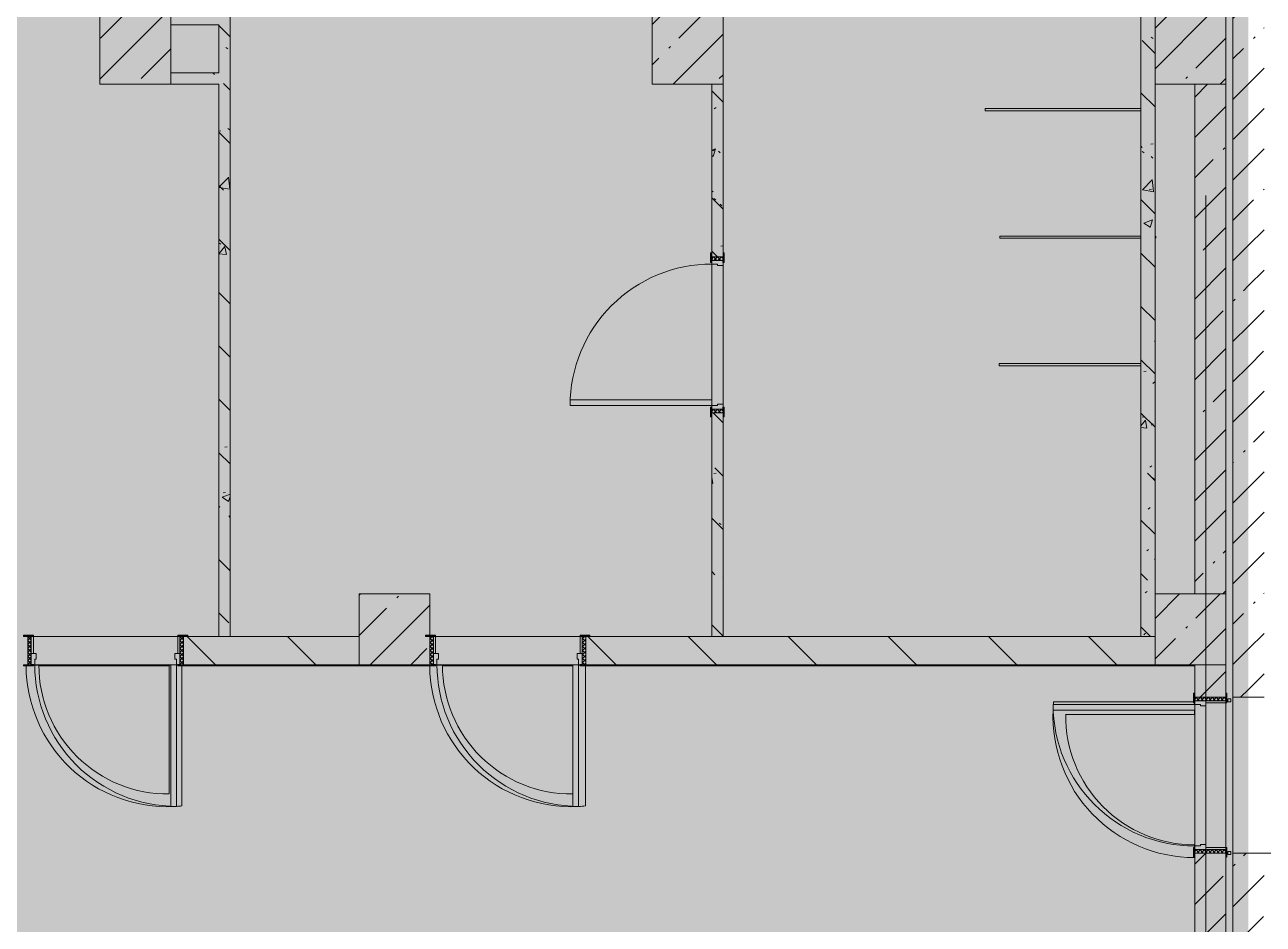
# Model space of a CAD drawing. Header units: millimetres. Extents: x 315 to 209858, y -8553 to 29000.
# Drawn here: x 151204 to 159949, y 16767 to 23120 of the extents above; entities that cross this region are included whole.
import ezdxf

# ---------------------------------------------------------------- set-up
doc = ezdxf.new("R2010")
doc.units = ezdxf.units.MM
doc.layers.add('A-DETL-GENF-4', color=7, linetype='Continuous', lineweight=9, true_color=0xc0c0c0, transparency=0.4)
for name, color, linetype, lineweight, true_color in [('A-DOOR-2', 7, 'Continuous', 5, 0xaaaaaa), ('A-DOOR-3', 7, 'Continuous', 5, 0xe2e2e2), ('A-DOOR-4', 7, 'Continuous', 5, 0xb7b7b7), ('A-DOOR-FRAM-2', 7, 'Continuous', 5, 0xe2e2e2), ('A-DOOR-FRAM-3', 7, 'Continuous', 5, 0xaaaaaa), ('A-DOOR-FRAM-4', 7, 'Continuous', 5, 0xb7b7b7), ('A-FLOR-3', 7, 'Continuous', 5, 0xb7b7b7), ('A-GENM-5', 7, 'Continuous', 5, 0x737373), ('A-WALL-3', 7, 'Continuous', 9, 0x737373), ('A-WALL-4', 7, 'Continuous', 5, 0x737373), ('I-WALL-6', 7, 'Continuous', 5, 0x737373), ('I-WALL-7', 7, 'Continuous', 5, 0x787878), ('S-COLS-3', 7, 'Continuous', 5, 0x737373)]:
    doc.layers.add(name, color=color, linetype=linetype, lineweight=lineweight, true_color=true_color)
for name, color, linetype, lineweight in [('I-WALL-5', 7, 'Continuous', 5), ('S-COLS-2', 7, 'Continuous', 5), ('Оси', 7, 'Continuous', 9)]:
    doc.layers.add(name, color=color, linetype=linetype, lineweight=lineweight)
pattern_1 = [(45, (74985, 0), (-285.1231, 285.1231), []), (45, (75270.13, 0), (-285.1231, 285.1231), [504.031, -100.806, 16.764, -84.042])]
pattern_2 = [(135, (74985, 0), (-377.1708, -377.1708), [533.4, -88.9, 17.78, -88.9]), (135, (74985, 376.94), (-377.1708, -377.1708), []), (50, (74985, 0), (637.6445, -55.7866), [66.675, -733.425]), (355, (74985, 0), (-123.3494, 668.699), [53.34, -586.74]), (100.451, (75038.15, -4.65), (514.299, 612.908), [56.665, -623.315]), (46.184, (74985, 177.8), (948.7764, -147.15), [100.012, -1100.137]), (96.636, (75064.1, 165.5), (830.909, 865.997), [84.998, -934.973]), (351.184, (74985, 177.8), (830.918, 865.988), [80.01, -880.11]), (21, (75073.9, 133.35), (530.6506, -357.9283), [66.675, -733.425]), (326, (75073.9, 133.35), (216.308, 644.6585), [53.34, -586.74]), (71.451, (75118.13, 103.5), (746.9596, 286.7243), [56.665, -623.315]), (37.5, (74985.01, 0), (10.81053, 295.9426), [16.764, -562.864, 16.764, -578.866, -588.962]), (37.5, (74985.01, 0), (10.81053, 295.9426), [-1175.258, 16.764, -572.198]), (7.5, (74985, 0), (233.8692, 350.6318), [16.764, -322.834, 16.764, -549.529, -224.472]), (7.5, (74985, 0), (233.8692, 350.6318), [-905.891, 16.764, -207.708]), (327.5, (74786.76, 0), (474.5678, -20.0513), [16.764, -205.486, 16.764, -676.656, -920.115]), (327.5, (74786.76, 0), (474.5678, -20.0513), [-915.67, 16.764, -903.351]), (317.5, (74697.86, 0), (518.4522, 88.9934), [16.764, -272.161, 16.764, -443.738, -653.415]), (317.5, (74697.86, 0), (518.4522, 88.9934), [-749.427, 16.764, -636.651])]

# ---------------------------------------------------------------- blocks, each defined once
blk = doc.blocks.new('BSC_Колонна _Прямоугольная - 500х500-23287078-2_3_2_птичка')
at = {"layer": 'S-COLS-2'}
h = blk.add_hatch(dxfattribs=at)
h.set_pattern_fill('FP_114', color=256, style=0, pattern_type=2)
h.set_pattern_definition([(45, (-84450, -22950), (-285.1231, 285.1231), []), (45, (-84164.88, -22950), (-285.1231, 285.1231), [504.031, -100.806, 16.764, -84.042])])
h.paths.add_polyline_path([(-250, -250), (250, -250), (250, 250), (-250, 250)])
at = {"layer": 'S-COLS-3'}
for p, q in [((250, 250), (-250, 250)), ((-250, 250), (-250, -250)), ((250, -250), (250, 250)), ((-250, -250), (250, -250))]:
    blk.add_line(p, q, dxfattribs=at)
blk = doc.blocks.new('BSC_Колонна _Прямоугольная - 500х500-V130-2_3_2_птичка')
at = {"layer": 'S-COLS-2'}
h = blk.add_hatch(dxfattribs=at)
h.set_pattern_fill('FP_135', color=256, style=0, pattern_type=2)
h.set_pattern_definition([(45, (-77000, -22950), (-285.1231, 285.1231), []), (45, (-76714.88, -22950), (-285.1231, 285.1231), [504.031, -100.806, 16.764, -84.042])])
h.paths.add_polyline_path([(-250, -250), (250, -250), (250, 250), (-250, 250)])
at = {"layer": 'S-COLS-3'}
for p, q in [((250, 250), (-250, 250)), ((-250, 250), (-250, -250)), ((250, -250), (250, 250)), ((-250, -250), (250, -250))]:
    blk.add_line(p, q, dxfattribs=at)
blk = doc.blocks.new('110_Дверь_СКБ_1Ст_Внутренняя1 - Д-4 1100x2100h_су мгн-V135-2_3_2_птичка')
at = {"layer": 'A-DOOR-2'}
h = blk.add_hatch(dxfattribs=at)
h.set_pattern_fill('FP_38', color=256, style=0, pattern_type=2)
h.set_pattern_definition([(135, (1751.41, 104.685), (-14.14214, -14.14214), []), (225, (1751.41, 104.685), (14.14214, -14.14214), [])])
h.paths.add_polyline_path([(537.5, -40), (562.5, -40), (562.5, 40), (537.5, 40)])
at = {"layer": 'A-DOOR-3'}
h = blk.add_hatch(color=256, dxfattribs=at)
h.paths.add_polyline_path([(-512.5, 40), (-512.5, -40), (-477.5, -40), (-477.5, 0), (-487.5, 0), (-487.5, 40)])
h.paths.add_polyline_path([(502.5, 0), (502.5, -40), (537.5, -40), (537.5, 40), (512.5, 40), (512.5, 0)])
at = {"layer": 'A-DOOR-FRAM-2'}
for points in [[(-487.5, 1040), (-487.5, 40), (-447.5, 40), (-447.5, 1040)], [(-567.5, 40), (-497.5, 40), (-497.5, 48), (-567.5, 48)], [(522.5, 40), (592.5, 40), (592.5, 48), (522.5, 48)], [(-567.5, -48), (-497.5, -48), (-497.5, -40), (-567.5, -40)], [(522.5, -48), (592.5, -48), (592.5, -40), (522.5, -40)]]:
    blk.add_hatch(color=256, dxfattribs=at).paths.add_polyline_path(points)
at = {"layer": 'A-DOOR-FRAM-3'}
h = blk.add_hatch(dxfattribs=at)
h.set_pattern_fill('FP_39', color=256, style=0, pattern_type=2)
h.set_pattern_definition([(45, (-371.384, 104.685), (-14.1421, 14.1421), []), (135, (-371.384, 104.685), (-14.1421, -14.1421), [])])
h.paths.add_polyline_path([(-537.5, -40), (-512.5, -40), (-512.5, 40), (-537.5, 40)])
at = {"layer": 'A-DOOR-4'}
for p, q in [((-487.5, 1040), (-487.5, 40)), ((-447.5, 1040), (-487.5, 1040)), ((-447.5, 40), (-447.5, 1040)), ((-487.5, 40), (-447.5, 40))]:
    blk.add_line(p, q, dxfattribs=at)
blk.add_arc((-487.5, 40), 1000, 360, 90, dxfattribs=at)
at = {"layer": 'A-DOOR-FRAM-4'}
for p, q in [((-497.5, 48), (-567.5, 48)), ((-567.5, 48), (-567.5, 40)), ((-567.5, 40), (-497.5, 40)), ((-512.5, 40), (-537.5, 40)), ((-537.5, 40), (-537.5, -40)), ((-487.5, 40), (-512.5, 40)), ((-512.5, 40), (-512.5, -40)), ((-512.5, -40), (-512.5, 40)), ((-497.5, 40), (-512.5, 40)), ((-512.5, 40), (-512.5, 39)), ((-512.5, 39), (-497.5, 39)), ((-497.5, 40), (-497.5, 48)), ((-497.5, 39), (-497.5, 40)), ((-487.5, 0), (-487.5, 40)), ((-477.5, 0), (-487.5, 0)), ((-477.5, -40), (-477.5, 0)), ((512.5, 0), (502.5, 0)), ((502.5, 0), (502.5, -40)), ((512.5, 40), (512.5, 0)), ((537.5, 40), (512.5, 40)), ((592.5, 48), (522.5, 48)), ((522.5, 48), (522.5, 40)), ((537.5, 40), (522.5, 40)), ((522.5, 40), (522.5, 39)), ((522.5, 40), (592.5, 40)), ((522.5, 39), (537.5, 39)), ((537.5, -40), (537.5, 40)), ((562.5, 40), (537.5, 40)), ((537.5, 40), (537.5, -40)), ((537.5, 39), (537.5, 40)), ((562.5, -40), (562.5, 40)), ((592.5, 40), (592.5, 48)), ((-497.5, -40), (-567.5, -40)), ((-567.5, -40), (-567.5, -48)), ((-567.5, -48), (-497.5, -48)), ((-537.5, -40), (-512.5, -40)), ((-497.5, -39), (-512.5, -39)), ((-512.5, -39), (-512.5, -40)), ((-512.5, -40), (-477.5, -40)), ((-512.5, -40), (-497.5, -40)), ((-497.5, -40), (-497.5, -39)), ((-497.5, -48), (-497.5, -40)), ((502.5, -40), (537.5, -40)), ((537.5, -39), (522.5, -39)), ((522.5, -39), (522.5, -40)), ((522.5, -40), (537.5, -40)), ((592.5, -40), (522.5, -40)), ((522.5, -40), (522.5, -48)), ((522.5, -48), (592.5, -48)), ((537.5, -40), (537.5, -39)), ((537.5, -40), (562.5, -40)), ((592.5, -48), (592.5, -40))]:
    blk.add_line(p, q, dxfattribs=at)
blk = doc.blocks.new('110_Дверь_СКБ_1Ст_Внутренняя1 - Д-4 1100x2100h_су мгн-V136-2_3_2_птичка')
at = {"layer": 'A-DOOR-2'}
h = blk.add_hatch(dxfattribs=at)
h.set_pattern_fill('FP_40', color=256, style=0, pattern_type=2)
h.set_pattern_definition([(135, (1751.41, 164.685), (-14.14214, -14.14214), []), (225, (1751.41, 164.685), (14.14214, -14.14214), [])])
h.paths.add_polyline_path([(562.5, 100), (537.5, 100), (537.5, -100), (562.5, -100), (562.5, 38.4)])
at = {"layer": 'A-DOOR-3'}
h = blk.add_hatch(color=256, dxfattribs=at)
h.paths.add_polyline_path([(514.1, 100), (512.5, 100), (512.5, 60), (502.5, 60), (502.5, 20), (537.5, 20), (537.5, 100)])
h.paths.add_polyline_path([(-487.5, 100), (-512.5, 100), (-512.5, 20), (-477.5, 20), (-477.5, 60), (-487.5, 60)])
at = {"layer": 'A-DOOR-FRAM-2'}
for points in [[(-487.5, 1100), (-487.5, 100), (-447.5, 100), (-447.5, 1100)], [(-497.5, 108), (-567.5, 108), (-567.5, 100), (-497.5, 100)], [(592.5, 108), (522.5, 108), (522.5, 100), (592.5, 100)], [(-497.5, 20), (-512.5, 20), (-512.5, -100), (-497.5, -100)], [(537.5, 20), (522.5, 20), (522.5, -100), (537.5, -100)], [(-567.5, -100), (-567.5, -108), (-497.5, -108), (-497.5, -100)], [(592.5, -100), (522.5, -100), (522.5, -108), (592.5, -108)]]:
    blk.add_hatch(color=256, dxfattribs=at).paths.add_polyline_path(points)
at = {"layer": 'A-DOOR-FRAM-3'}
h = blk.add_hatch(dxfattribs=at)
h.set_pattern_fill('FP_41', color=256, style=0, pattern_type=2)
h.set_pattern_definition([(45, (-371.384, 164.685), (-14.1421, 14.1421), []), (135, (-371.384, 164.685), (-14.1421, -14.1421), [])])
h.paths.add_polyline_path([(-526.8, 100), (-537.5, 100), (-537.5, -100), (-512.5, -100), (-512.5, 100)])
at = {"layer": 'A-DOOR-4'}
for p, q in [((-487.5, 1100), (-487.5, 100)), ((-447.5, 1100), (-487.5, 1100)), ((-447.5, 100), (-447.5, 1100)), ((-487.5, 100), (-447.5, 100))]:
    blk.add_line(p, q, dxfattribs=at)
blk.add_arc((-487.5, 100), 1000, 360, 90, dxfattribs=at)
at = {"layer": 'A-DOOR-FRAM-4'}
for p, q in [((-497.5, 108), (-567.5, 108)), ((-567.5, 108), (-567.5, 100)), ((-567.5, 100), (-497.5, 100)), ((-512.5, 100), (-537.5, 100)), ((-537.5, 100), (-537.5, -100)), ((-487.5, 100), (-512.5, 100)), ((-512.5, 100), (-512.5, 20)), ((-512.5, -100), (-512.5, 100)), ((-497.5, 100), (-512.5, 100)), ((-512.5, 100), (-512.5, 99)), ((-512.5, 99), (-497.5, 99)), ((-497.5, 100), (-497.5, 108)), ((-497.5, 99), (-497.5, 100)), ((-487.5, 60), (-487.5, 100)), ((512.5, 100), (512.5, 60)), ((537.5, 100), (512.5, 100)), ((592.5, 108), (522.5, 108)), ((522.5, 108), (522.5, 100)), ((537.5, 100), (522.5, 100)), ((522.5, 100), (522.5, 99)), ((522.5, 100), (592.5, 100)), ((522.5, 99), (537.5, 99)), ((537.5, 20), (537.5, 100)), ((562.5, 100), (537.5, 100)), ((537.5, 100), (537.5, -100)), ((537.5, 99), (537.5, 100)), ((562.5, -100), (562.5, 100)), ((592.5, 100), (592.5, 108)), ((-512.5, 20), (-477.5, 20)), ((-497.5, 20), (-512.5, 20)), ((-512.5, 20), (-512.5, -100)), ((-497.5, -100), (-497.5, 20)), ((-477.5, 60), (-487.5, 60)), ((-477.5, 20), (-477.5, 60)), ((512.5, 60), (502.5, 60)), ((502.5, 60), (502.5, 20)), ((502.5, 20), (537.5, 20)), ((537.5, 20), (522.5, 20)), ((522.5, 20), (522.5, -100)), ((537.5, -100), (537.5, 20)), ((-497.5, -100), (-567.5, -100)), ((-567.5, -100), (-567.5, -108)), ((-567.5, -108), (-497.5, -108)), ((-537.5, -100), (-512.5, -100)), ((-512.5, -100), (-497.5, -100)), ((-497.5, -108), (-497.5, -100)), ((522.5, -100), (537.5, -100)), ((592.5, -100), (522.5, -100)), ((522.5, -100), (522.5, -108)), ((522.5, -108), (592.5, -108)), ((537.5, -100), (562.5, -100)), ((592.5, -108), (592.5, -100))]:
    blk.add_line(p, q, dxfattribs=at)
blk = doc.blocks.new('131_Сантехническая перегородка - СП-2-29831410-2_3_2_птичка')
at = {"layer": 'A-GENM-5'}
for p, q in [((0, 8), (1100, 8)), ((1100, 8), (1100, -8)), ((1100, -8), (0, -8))]:
    blk.add_line(p, q, dxfattribs=at)
blk = doc.blocks.new('131_Сантехническая перегородка - СП-2-16286057-2_3_2_птичка')
at = {"layer": 'A-GENM-5'}
for p, q in [((0, 8), (995.7, 8)), ((0, 8), (0, -8)), ((1100, 8), (1100, -8)), ((995.7, -8), (0, -8))]:
    blk.add_line(p, q, dxfattribs=at)
blk = doc.blocks.new('131_Сантехническая перегородка - СП-2-V139-2_3_2_птичка')
at = {"layer": 'A-GENM-5'}
for p, q in [((0, 8), (1000.7, 8)), ((0, 8), (0, -8)), ((1000.7, -8), (0, -8))]:
    blk.add_line(p, q, dxfattribs=at)
blk = doc.blocks.new('110_Дверь_СКБ_1Ст_Внутренняя1 - Д-4 _л_ 1100x2100h_су мгн-V163-2_3_2_птичка')
at = {"layer": 'A-DOOR-2'}
h = blk.add_hatch(dxfattribs=at)
h.set_pattern_fill('FP_36', color=256, style=0, pattern_type=2)
h.set_pattern_definition([(135, (1751.41, 174.685), (-14.14214, -14.14214), []), (225, (1751.41, 174.685), (14.14214, -14.14214), [])])
h.paths.add_polyline_path([(537.5, -110), (562.5, -110), (562.5, 110), (537.5, 110)])
at = {"layer": 'A-DOOR-3'}
h = blk.add_hatch(color=256, dxfattribs=at)
h.paths.add_polyline_path([(-512.5, 110), (-512.5, 30), (-477.5, 30), (-477.5, 70), (-487.5, 70), (-487.5, 110)])
h.paths.add_polyline_path([(502.5, 70), (502.5, 30), (537.5, 30), (537.5, 110), (512.5, 110), (512.5, 70)])
at = {"layer": 'A-DOOR-FRAM-2'}
for points in [[(472.5, 110), (512.5, 110), (512.5, 1110), (472.5, 1110), (472.5, 257)], [(-567.5, 110), (-497.5, 110), (-497.5, 118), (-567.5, 118)], [(522.5, 110), (592.5, 110), (592.5, 118), (522.5, 118)], [(-512.5, -110), (-497.5, -110), (-497.5, 30), (-512.5, 30)], [(522.5, -110), (537.5, -110), (537.5, 30), (522.5, 30)], [(-567.5, -118), (-497.5, -118), (-497.5, -110), (-567.5, -110)], [(522.5, -118), (592.5, -118), (592.5, -110), (522.5, -110)]]:
    blk.add_hatch(color=256, dxfattribs=at).paths.add_polyline_path(points)
at = {"layer": 'A-DOOR-FRAM-3'}
h = blk.add_hatch(dxfattribs=at)
h.set_pattern_fill('FP_37', color=256, style=0, pattern_type=2)
h.set_pattern_definition([(45, (-371.384, 174.685), (-14.1421, 14.1421), []), (135, (-371.384, 174.685), (-14.1421, -14.1421), [])])
h.paths.add_polyline_path([(-537.5, -110), (-512.5, -110), (-512.5, 110), (-537.5, 110)])
at = {"layer": 'A-DOOR-4'}
for p, q in [((512.5, 1110), (472.5, 1110)), ((472.5, 1110), (472.5, 110)), ((512.5, 110), (512.5, 1110)), ((472.5, 110), (512.5, 110))]:
    blk.add_line(p, q, dxfattribs=at)
blk.add_arc((512.5, 110), 1000, 90, 180, dxfattribs=at)
at = {"layer": 'A-DOOR-FRAM-4'}
for p, q in [((-497.5, 118), (-567.5, 118)), ((-567.5, 118), (-567.5, 110)), ((-567.5, 110), (-497.5, 110)), ((-512.5, 110), (-537.5, 110)), ((-537.5, 110), (-537.5, -110)), ((-487.5, 110), (-512.5, 110)), ((-512.5, 110), (-512.5, 30)), ((-512.5, -110), (-512.5, 110)), ((-497.5, 110), (-512.5, 110)), ((-512.5, 110), (-512.5, 109)), ((-512.5, 109), (-497.5, 109)), ((-497.5, 110), (-497.5, 118)), ((-497.5, 109), (-497.5, 110)), ((-487.5, 70), (-487.5, 110)), ((512.5, 110), (512.5, 70)), ((537.5, 110), (512.5, 110)), ((592.5, 118), (522.5, 118)), ((522.5, 118), (522.5, 110)), ((537.5, 110), (522.5, 110)), ((522.5, 110), (522.5, 109)), ((522.5, 110), (592.5, 110)), ((522.5, 109), (537.5, 109)), ((537.5, 30), (537.5, 110)), ((562.5, 110), (537.5, 110)), ((537.5, 110), (537.5, -110)), ((537.5, 109), (537.5, 110)), ((562.5, -110), (562.5, 110)), ((592.5, 110), (592.5, 118)), ((-512.5, 30), (-477.5, 30)), ((-497.5, 30), (-512.5, 30)), ((-512.5, 30), (-512.5, -110)), ((-497.5, -110), (-497.5, 30)), ((-477.5, 70), (-487.5, 70)), ((-477.5, 30), (-477.5, 70)), ((512.5, 70), (502.5, 70)), ((502.5, 70), (502.5, 30)), ((502.5, 30), (537.5, 30)), ((537.5, 30), (522.5, 30)), ((522.5, 30), (522.5, -110)), ((537.5, -110), (537.5, 30)), ((-497.5, -110), (-567.5, -110)), ((-567.5, -110), (-567.5, -118)), ((-567.5, -118), (-497.5, -118)), ((-537.5, -110), (-512.5, -110)), ((-512.5, -110), (-497.5, -110)), ((-497.5, -118), (-497.5, -110)), ((522.5, -110), (537.5, -110)), ((592.5, -110), (522.5, -110)), ((522.5, -110), (522.5, -118)), ((522.5, -118), (592.5, -118)), ((537.5, -110), (562.5, -110)), ((592.5, -118), (592.5, -110))]:
    blk.add_line(p, q, dxfattribs=at)
blk = doc.blocks.new('BSC_Колонна _Прямоугольная - 500х500-V184-2_3_2_птичка')
at = {"layer": 'S-COLS-2'}
h = blk.add_hatch(dxfattribs=at)
h.set_pattern_fill('FP_173', color=256, style=0, pattern_type=2)
h.set_pattern_definition([(45, (-78830, -18850), (-285.1231, 285.1231), []), (45, (-78544.88, -18850), (-285.1231, 285.1231), [504.031, -100.806, 16.764, -84.042])])
h.paths.add_polyline_path([(-250, -250), (250, -250), (250, -50), (220, -50), (220, -42), (250, -42), (250, 250), (-250, 250), (-250, -188.4)])
at = {"layer": 'S-COLS-3'}
for p, q in [((250, 250), (-250, 250)), ((-250, 250), (-250, -250)), ((250, -42), (250, 250)), ((-250, -250), (220, -250))]:
    blk.add_line(p, q, dxfattribs=at)
blk = doc.blocks.new('BSC_Колонна _Прямоугольная - 500х500-V185-2_3_2_птичка')
at = {"layer": 'S-COLS-2'}
h = blk.add_hatch(dxfattribs=at)
h.set_pattern_fill('FP_174', color=256, style=0, pattern_type=2)
h.set_pattern_definition([(45, (-84450, -18850), (-285.1231, 285.1231), []), (45, (-84164.88, -18850), (-285.1231, 285.1231), [504.031, -100.806, 16.764, -84.042])])
h.paths.add_polyline_path([(-250, -250), (250, -250), (250, 250), (-250, 250), (-250, -188.4)])
at = {"layer": 'S-COLS-3'}
for p, q in [((250, 250), (-250, 250)), ((-250, 250), (-250, -250)), ((250, -250), (250, 250)), ((-250, -250), (250, -250))]:
    blk.add_line(p, q, dxfattribs=at)
blk = doc.blocks.new('BSC_Колонна _Прямоугольная - 500х500-V186-2_3_2_птичка')
at = {"layer": 'S-COLS-2'}
h = blk.add_hatch(dxfattribs=at)
h.set_pattern_fill('FP_175', color=256, style=0, pattern_type=2)
h.set_pattern_definition([(45, (-80900, -22950), (-285.1231, 285.1231), []), (45, (-80614.88, -22950), (-285.1231, 285.1231), [504.031, -100.806, 16.764, -84.042])])
h.paths.add_polyline_path([(-250, -250), (250, -250), (250, 250), (-250, 250)])
at = {"layer": 'S-COLS-3'}
for p, q in [((250, 250), (-250, 250)), ((-250, 250), (-250, -250)), ((250, -250), (250, 250)), ((-250, -250), (250, -250))]:
    blk.add_line(p, q, dxfattribs=at)

msp = doc.modelspace()

# ---------------------------------------------------------------- hatches: boundary and pattern name
at = {"layer": 'A-DETL-GENF-4'}
msp.add_hatch(color=256, dxfattribs=at).paths.add_polyline_path([(150845, -280), (150845, 3300), (159845, 3300), (159845, 27350), (116895, 27350), (116895, 23778), (113745, 23778), (113745, -280), (149949.6, -280)])
at = {"layer": 'I-WALL-5'}
h = msp.add_hatch(dxfattribs=at)
h.set_pattern_fill('FP_113', color=256, style=0, pattern_type=2)
h.set_pattern_definition(pattern_1)
h.paths.add_polyline_path([(159845, 18370), (159845, 27100), (159735, 27100), (159735, 18370)])
h = msp.add_hatch(dxfattribs=at)
h.set_pattern_fill('FP_113', color=256, style=0, pattern_type=2)
h.set_pattern_definition(pattern_1)
h.paths.add_polyline_path([(159955, 18370), (159955, 27100), (159845, 27100), (159845, 18370)])
h = msp.add_hatch(dxfattribs=at)
h.set_pattern_fill('FP_113', color=256, style=0, pattern_type=2)
h.set_pattern_definition(pattern_1)
h.paths.add_polyline_path([(159685, 15150), (159685, 15530), (159465, 15530), (159465, 15150)])
h.paths.add_polyline_path([(159465, 18570), (159685, 18570), (159685, 18600), (159465, 18600)])
h.paths.add_polyline_path([(159685, 19100), (159685, 22700), (159465, 22700), (159465, 19100), (159473.5, 19100)])
h.paths.add_polyline_path([(159589.1, 23200), (159685, 23200), (159685, 26600), (159465, 26600), (159465, 23200)])
h = msp.add_hatch(dxfattribs=at)
h.set_pattern_fill('FP_116', color=256, style=0, pattern_type=2)
h.set_pattern_definition([(135, (74985, 0), (-353.5534, -353.5534), [])])
h.paths.add_polyline_path([(152325, 18600), (153565, 18600), (153565, 18800), (152325, 18800), (152325, 18661.6)])
h.paths.add_polyline_path([(155195, 18600), (159185, 18600), (159185, 18800), (155165, 18800), (155165, 18600)])
h.paths.add_polyline_path([(149025, 18600), (151225, 18600), (151225, 18800), (149025, 18800), (149025, 18681)])
h.paths.add_polyline_path([(141745, 18600), (148525, 18600), (148525, 18800), (141745, 18800)])
h = msp.add_hatch(dxfattribs=at)
h.set_pattern_fill('FP_113', color=256, style=0, pattern_type=2)
h.set_pattern_definition(pattern_1)
h.paths.add_polyline_path([(159465, 15530), (159685, 15530), (159685, 17270), (159465, 17270), (159465, 16050)])
h.paths.add_polyline_path([(159685, 18370), (159685, 18570), (159465, 18570), (159465, 18370)])
h = msp.add_hatch(dxfattribs=at)
h.set_pattern_fill('FP_113', color=256, style=0, pattern_type=2)
h.set_pattern_definition(pattern_1)
h.paths.add_polyline_path([(159845, 16300), (159845, 17270), (159735, 17270), (159735, 16300)])
h = msp.add_hatch(dxfattribs=at)
h.set_pattern_fill('FP_113', color=256, style=0, pattern_type=2)
h.set_pattern_definition(pattern_1)
h.paths.add_polyline_path([(159955, 16300), (159955, 17270), (159845, 17270), (159845, 16300)])
at = {"layer": 'I-WALL-7'}
h = msp.add_hatch(dxfattribs=at)
h.set_pattern_fill('FP_122', color=256, style=0, pattern_type=2)
h.set_pattern_definition(pattern_2)
h.paths.add_polyline_path([(152575, 18800), (152655, 18800), (152655, 26900), (152575, 26900), (152575, 19845)])
h = msp.add_hatch(dxfattribs=at)
h.set_pattern_fill('FP_122', color=256, style=0, pattern_type=2)
h.set_pattern_definition(pattern_2)
h.paths.add_polyline_path([(159185, 18800), (159185, 26900), (159085.7, 26900), (159085.7, 18800)])
h = msp.add_hatch(dxfattribs=at)
h.set_pattern_fill('FP_122', color=256, style=0, pattern_type=2)
h.set_pattern_definition(pattern_2)
h.paths.add_polyline_path([(152575, 22700), (152575, 22780), (152235, 22780), (152235, 22700)])
h = msp.add_hatch(dxfattribs=at)
h.set_pattern_fill('FP_122', color=256, style=0, pattern_type=2)
h.set_pattern_definition(pattern_2)
h.paths.add_polyline_path([(156135, 18800), (156135, 20380), (156055, 20380), (156055, 18800)])
h.paths.add_polyline_path([(156135, 21480), (156135, 22700), (156055, 22700), (156055, 21480)])

# ---------------------------------------------------------------- linework, layer by layer
at = {"layer": 'A-FLOR-3'}
for p, q in [((151303.9, 18596.6), (151265, 18596.6)), ((152223.9, 18592.9), (151304.1, 18592.9)), ((152235, 18597.6), (152223.9, 18597.6)), ((152223.9, 18597.6), (152223.9, 17687.6)), ((152285, 18597.6), (152275, 18597.6)), ((152313.9, 17602.6), (152313.9, 18592)), ((154035, 18592.9), (152355, 18592.9)), ((154153.9, 18596.6), (154105, 18596.6)), ((155073.9, 18592.9), (154154.1, 18592.9)), ((155073.9, 18597.6), (155073.9, 17687.6)), ((155125, 18597.6), (155115, 18597.6)), ((155163.9, 17602.6), (155163.9, 18592)), ((159465, 18592.9), (155195, 18592.9)), ((159735, 18370), (159735, 17270)), ((159457, 18338.2), (158469.1, 18338.2)), ((159464.1, 18320), (159464.1, 18330)), ((159464.1, 18248.2), (159464.1, 18280)), ((158554.1, 18248.2), (159464.1, 18248.2)), ((159463.1, 17310), (159463.1, 17328.2))]:
    msp.add_line(p, q, dxfattribs=at)
for centre, radius, start, end in [((152213.9, 18597.6), 1000, 180.32046, 272.39422), ((152213.9, 18597.6), 910, 180.06296, 270.62964), ((155063.9, 18597.6), 1000, 180.32046, 272.39422), ((155063.9, 18597.6), 910, 180.06296, 270.62964), ((159464.1, 18238.2), 1000, 177.59974, 269.9427), ((159464.1, 18238.2), 1000, 174.26083, 175.30446), ((159464.1, 18238.2), 910, 179.37036, 269.93704), ((152213.9, 18597.6), 1000, 273.50823, 275.73917), ((155063.9, 18597.6), 1000, 272.93441, 275.73917)]:
    msp.add_arc(centre, radius, start, end, dxfattribs=at)
at = {"layer": 'A-WALL-3'}
for p, q in [((152575, 18800), (152655, 18800)), ((156055, 18800), (156135, 18800)), ((159085.7, 18800), (159185, 18800))]:
    msp.add_line(p, q, dxfattribs=at)
at = {"layer": 'A-WALL-4'}
for p, q in [((159720, 18358.5), (159700, 18358.5)), ((159700, 18358.5), (159700, 18338.5)), ((159700, 18338.5), (159720, 18338.5)), ((159720, 18338.5), (159720, 18358.5)), ((159720, 17280), (159700, 17280)), ((159700, 17280), (159700, 17260)), ((159700, 17260), (159720, 17260)), ((159720, 17260), (159720, 17280))]:
    msp.add_line(p, q, dxfattribs=at)
at = {"layer": 'I-WALL-5'}
for p, q in [((159735, 18370), (159955, 18370)), ((161946.7, 17270), (159735, 17270))]:
    msp.add_line(p, q, dxfattribs=at)
at = {"layer": 'I-WALL-6'}
for p, q in [((159735, 27100), (159735, 18370)), ((152655, 18800), (152655, 26900)), ((159085.7, 23420), (159085.7, 18800)), ((152235, 23120), (152575, 23120)), ((152575, 23120), (152575, 22780)), ((152575, 22780), (152235, 22780)), ((152235, 22700), (152575, 22700)), ((152575, 22700), (152575, 18800)), ((156055, 22700), (156055, 21510)), ((156135, 21510), (156135, 22700)), ((159185.7, 19100), (159185.7, 22700)), ((159465, 22700), (159465, 19100)), ((159685, 19100), (159685, 22700)), ((156055, 20470), (156055, 21430)), ((156135, 21420), (156135, 20440)), ((156055, 20350), (156055, 18800)), ((156135, 18800), (156135, 20350)), ((151265, 18800), (152285, 18800)), ((152575, 18800), (152355, 18800)), ((153565, 18800), (152655, 18800)), ((154105, 18800), (155125, 18800)), ((156055, 18800), (155195, 18800)), ((159085.7, 18800), (156135, 18800)), ((152235, 18600), (151275, 18600)), ((152355, 18600), (153565, 18600)), ((155075, 18600), (154115, 18600)), ((155195, 18600), (159185, 18600)), ((159465, 18600), (159465, 18400)), ((159685, 18400), (159685, 18600)), ((159465, 17320), (159465, 18280)), ((159685, 18330), (159685, 17310)), ((159465, 17240), (159465, 16130)), ((159685, 11550), (159685, 17240)), ((159735, 17270), (159735, 10400))]:
    msp.add_line(p, q, dxfattribs=at)
at = {"layer": 'Оси'}
msp.add_line((159545, 10029.8), (159545, 21915.1), dxfattribs=at)

# ---------------------------------------------------------------- block references
at = {"layer": 'A-DOOR-4'}
for name, p, rotation in [('110_Дверь_СКБ_1Ст_Внутренняя1 - Д-4 1100x2100h_су мгн-V135-2_3_2_птичка', (156095, 20917.5), 89.99999999999984), ('110_Дверь_СКБ_1Ст_Внутренняя1 - Д-4 1100x2100h_су мгн-V136-2_3_2_птичка', (151787.5, 18700), 180), ('110_Дверь_СКБ_1Ст_Внутренняя1 - Д-4 1100x2100h_су мгн-V136-2_3_2_птичка', (154627.5, 18700), 180), ('110_Дверь_СКБ_1Ст_Внутренняя1 - Д-4 _л_ 1100x2100h_су мгн-V163-2_3_2_птичка', (159575, 17807.5), 89.9999999999999)]:
    msp.add_blockref(name, p, dxfattribs=dict(at, rotation=rotation))
at = {"layer": 'A-GENM-5', "rotation": 180}
msp.add_blockref('131_Сантехническая перегородка - СП-2-29831410-2_3_2_птичка', (159085.7, 22520), dxfattribs=at)
at = {"layer": 'A-GENM-5'}
for name, p in [('131_Сантехническая перегородка - СП-2-16286057-2_3_2_птичка', (158090, 21620)), ('131_Сантехническая перегородка - СП-2-V139-2_3_2_птичка', (158085, 20720))]:
    msp.add_blockref(name, p, dxfattribs=at)
at = {"layer": 'S-COLS-3'}
for name, p in [('BSC_Колонна _Прямоугольная - 500х500-V130-2_3_2_птичка', (151985, 22950)), ('BSC_Колонна _Прямоугольная - 500х500-V186-2_3_2_птичка', (155885, 22950)), ('BSC_Колонна _Прямоугольная - 500х500-23287078-2_3_2_птичка', (159435, 22950)), ('BSC_Колонна _Прямоугольная - 500х500-V184-2_3_2_птичка', (153815, 18850)), ('BSC_Колонна _Прямоугольная - 500х500-V185-2_3_2_птичка', (159435, 18850))]:
    msp.add_blockref(name, p, dxfattribs=at)

doc.saveas('drawing.dxf')
